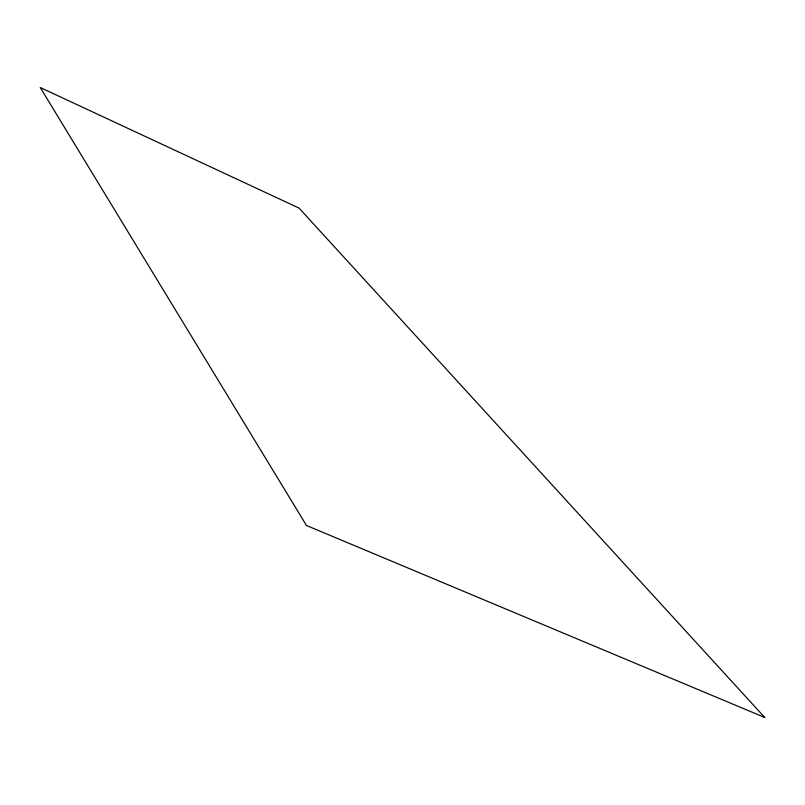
<?xml version="1.0" encoding="UTF-8"?>
<svg xmlns="http://www.w3.org/2000/svg" width="805" height="805" viewBox="0 0 805 805"><rect width="100%" height="100%" fill="white"/><g stroke="black" fill="none" stroke-linecap="round" stroke-linejoin="round"><path stroke-width="1.21" d="M764.75 717.486L306.474 525.484L40.25 87.514L299.047 208.103L764.75 717.486"/></g></svg>
